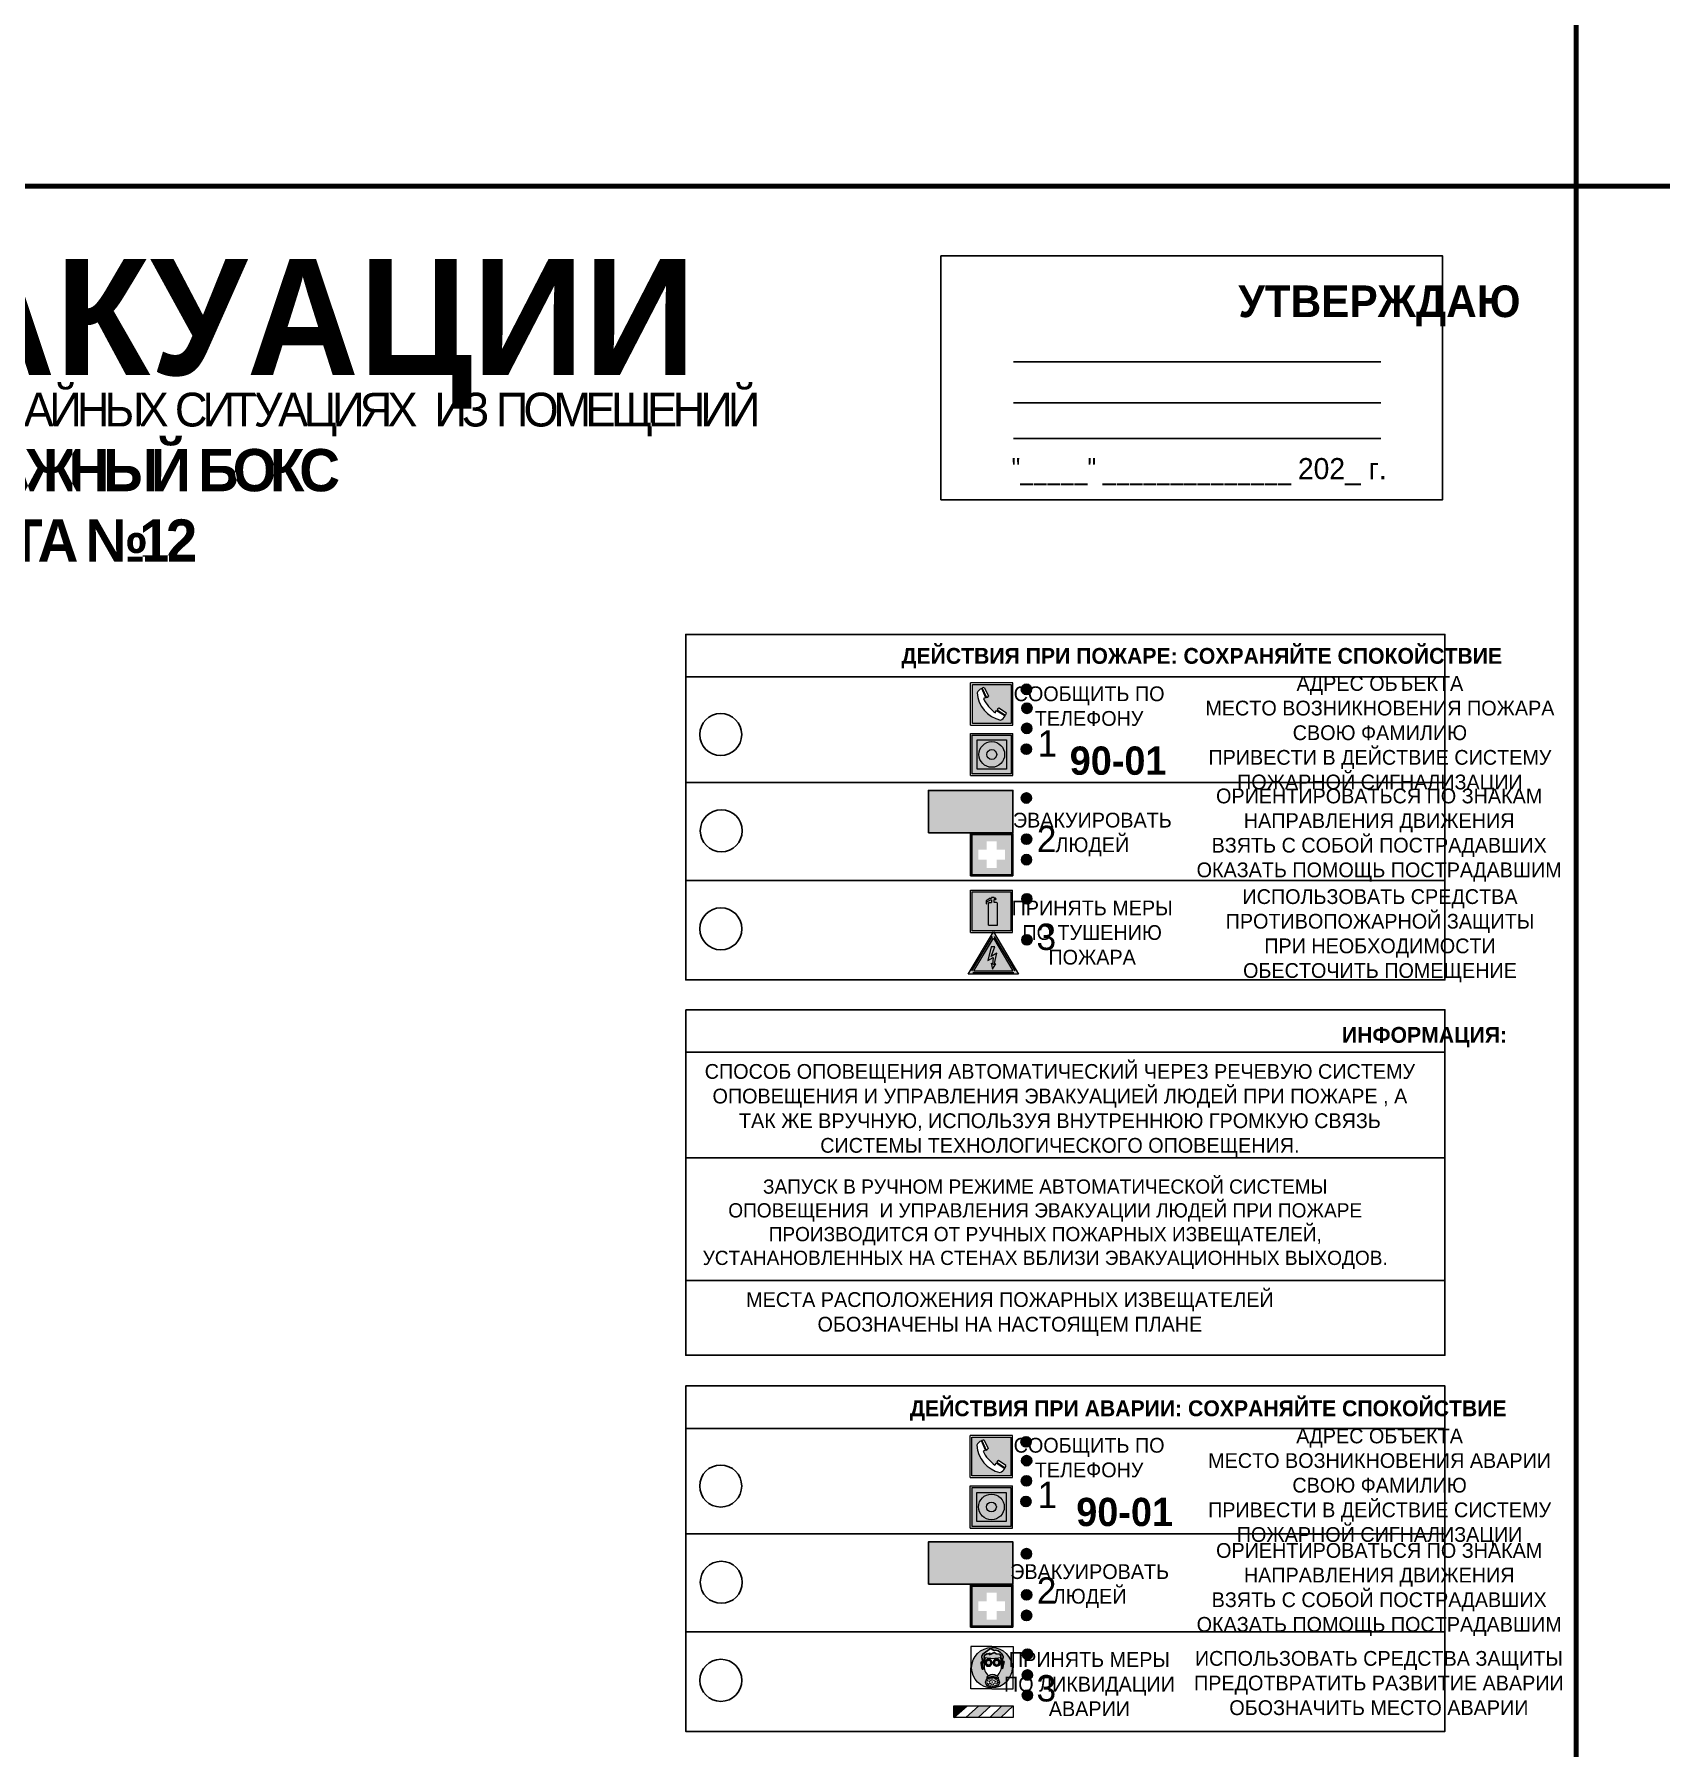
# Model space of a CAD drawing. Header units: millimetres. Extents: x 13810 to 67229, y 12374 to 21950.
# Drawn here: x 32705.3 to 33013.3, y 19188.2 to 19512.8 of the extents above; entities that cross this region are included whole.
import ezdxf

# ---------------------------------------------------------------- set-up
doc = ezdxf.new("R2010")
doc.units = ezdxf.units.MM
doc.styles.add('обычный', font='arial.ttf')

# ---------------------------------------------------------------- blocks, each defined once
blk = doc.blocks.new('A$C3E6D3DDE')
at = {"lineweight": 5}
h = blk.add_hatch(color=40, dxfattribs=at)
h.paths.add_polyline_path([(24.1, 1.45), (16.46, -11.35), (31.74, -11.35)])
h.paths.add_polyline_path([(24.09, -0.46), (30.03, -10.41), (18.14, -10.41)], flags=16)
h.paths.add_polyline_path([(24.54, -3.08), (23.41, -6.02), (25.13, -5.01), (24.33, -8.5), (24.82, -8.27), (23.79, -9.86), (23.4, -8.04), (23.8, -8.43), (24.04, -6.29), (22.39, -7.25), (23.44, -3.08)], flags=0)
h = blk.add_hatch(color=256, dxfattribs=at)
h.paths.add_polyline_path([(24.37, 0.03, 0.567511), (23.82, 0.03), (17.59, -10.4, 0.582454), (17.86, -10.88), (30.32, -10.88, 0.582149), (30.6, -10.4)])
h.paths.add_polyline_path([(24.09, -0.46), (18.14, -10.41), (30.03, -10.41)], flags=16)
h.paths.add_polyline_path([(24.54, -3.08), (23.41, -6.02), (25.13, -5.01), (24.33, -8.5), (24.82, -8.27), (23.79, -9.86), (23.4, -8.04), (23.8, -8.43), (24.04, -6.29), (22.39, -7.25), (23.44, -3.08)], flags=0)
h = blk.add_hatch(color=40, dxfattribs=at)
h.paths.add_polyline_path([(24.09, -0.46), (18.14, -10.41), (30.03, -10.41)])
h.paths.add_polyline_path([(24.82, -8.27), (23.79, -9.86), (23.4, -8.04), (23.8, -8.43), (24.04, -6.29), (22.39, -7.25), (23.44, -3.08), (24.54, -3.08), (23.41, -6.02), (25.13, -5.01), (24.33, -8.5)], flags=16)
at = {"color": 40, "lineweight": 5}
for p, q in [((16.46, -11.35), (24.1, 1.45)), ((24.1, 1.45), (31.74, -11.35))]:
    blk.add_line(p, q, dxfattribs=at)
at = {"lineweight": 5}
for p, q in [((17.59, -10.4), (23.82, 0.03)), ((24.37, 0.03), (30.6, -10.4)), ((18.14, -10.41), (24.09, -0.46)), ((23.44, -3.08), (22.39, -7.25)), ((23.41, -6.02), (24.54, -3.08)), ((25.13, -5.01), (23.41, -6.02)), ((24.54, -3.08), (23.44, -3.08)), ((24.09, -0.46), (30.03, -10.41)), ((24.33, -8.5), (25.13, -5.01)), ((22.39, -7.25), (24.04, -6.29)), ((23.8, -8.43), (23.4, -8.04)), ((23.4, -8.04), (23.79, -9.86)), ((23.79, -9.86), (24.82, -8.27)), ((24.04, -6.29), (23.8, -8.43)), ((24.82, -8.27), (24.33, -8.5)), ((17.86, -10.88), (30.32, -10.88)), ((18.14, -10.41), (30.03, -10.41))]:
    blk.add_line(p, q, dxfattribs=at)
at = {"color": 50, "lineweight": 5}
blk.add_line((31.74, -11.35), (16.46, -11.35), dxfattribs=at)
blk = doc.blocks.new('A$C38D26F80')
h = blk.add_hatch(color=5)
h.dxf.hatch_style = 1
h.paths.add_polyline_path([(-8.77, -4.48, 1), (-0.19, -4.48, 1)])
h.paths.add_polyline_path([(-6.75, -3.58), (-6.75, -3.31), (-6.62, -3.22), (-6.5, -3.22), (-6.42, -3.3), (-6.39, -3.28), (-6.59, -2.23), (-6.59, -2.01), (-6.38, -1.58), (-4.76, -0.4), (-4.13, -0.79, -0.362848), (-2.1, -2.1, -0.201049), (-2.17, -2.48, 0.085434), (-2.26, -3.13), (-1.9, -3.16), (-2.25, -4.7), (-2.4, -4.59), (-2.43, -4.34), (-2.36, -4.34), (-2.14, -3.34), (-2.47, -3.42), (-2.58, -1.95), (-2.77, -1.58), (-3.58, -1.52), (-3.92, -1.26), (-5.05, -1.73), (-4.87, -1.39), (-5.41, -1.6), (-5.41, -1.46), (-6.13, -1.87), (-6.18, -3.5), (-6.56, -3.47), (-6.37, -4.59), (-6.16, -4.43), (-6.16, -4.66), (-6.36, -4.79), (-6.37, -4.8), (-6.51, -4.76)], flags=16)
h.paths.add_polyline_path([(-6.51, -4.76), (-6.36, -4.79), (-6.37, -4.8)], flags=0)
h.paths.add_polyline_path([(-5.92, -2.34, 0.089508), (-2.67, -2.35), (-2.48, -3.88, -0.268602), (-3.4, -6.18, 0.262449), (-5.2, -6.18, -0.268602), (-6.11, -3.88)], flags=16)
edge = h.paths.add_edge_path(flags=16)
edge.add_ellipse((-5.19, -3.41), major_axis=(0, 0.842), ratio=0.848992, start_angle=0, end_angle=360)
edge = h.paths.add_edge_path(flags=0)
edge.add_ellipse((-5.19, -3.39), major_axis=(0, 0.665), ratio=0.853798, start_angle=0, end_angle=360)
edge = h.paths.add_edge_path(flags=0)
edge.add_ellipse((-5.19, -3.4), major_axis=(0, 0.528), ratio=0.864094, start_angle=0, end_angle=360)
edge = h.paths.add_edge_path(flags=16)
edge.add_ellipse((-3.47, -3.4), major_axis=(0, 0.842), ratio=0.848992, start_angle=0, end_angle=360)
h.paths.add_polyline_path([(-3.13, -6.45), (-3.13, -6.84, 0.383174), (-5.57, -6.85), (-5.57, -6.49, -0.369952)], flags=16)
edge = h.paths.add_edge_path(flags=0)
edge.add_ellipse((-3.47, -3.39), major_axis=(0, 0.665), ratio=0.853798, start_angle=0, end_angle=360)
edge = h.paths.add_edge_path(flags=0)
edge.add_ellipse((-3.47, -3.4), major_axis=(0, 0.528), ratio=0.864094, start_angle=0, end_angle=360)
edge = h.paths.add_edge_path(flags=16)
edge.add_ellipse((-4.34, -7.57), major_axis=(-1.48, 0), ratio=0.744955, start_angle=0, end_angle=360)
h.paths.add_polyline_path([(-5.01, -6.85, -1), (-5.15, -6.85, -1)], flags=0)
h.paths.add_polyline_path([(-5.33, -7.14, -1), (-5.47, -7.14, -1)], flags=0)
h.paths.add_polyline_path([(-4.61, -6.71, -1), (-4.74, -6.71, -1)], flags=16)
h.paths.add_polyline_path([(-5.43, -7.51, -1), (-5.57, -7.51, -1)], flags=0)
h.paths.add_polyline_path([(-4.26, -6.67, -1), (-4.4, -6.67, -1)], flags=16)
h.paths.add_polyline_path([(-4.74, -7.14, -1), (-4.88, -7.14, -1)], flags=0)
h.paths.add_polyline_path([(-4.93, -7.43, -1), (-5.07, -7.43, -1)], flags=0)
h.paths.add_polyline_path([(-4.41, -7.07, -1), (-4.54, -7.07, -1)], flags=0)
h.paths.add_polyline_path([(-5.33, -7.87, -1), (-5.46, -7.87, -1)], flags=0)
h.paths.add_polyline_path([(-3.8, -6.71, -1), (-3.94, -6.71, -1)], flags=16)
h.paths.add_polyline_path([(-4.85, -7.78, -1), (-4.98, -7.78, -1)], flags=0)
h.paths.add_polyline_path([(-3.96, -7.14, -1), (-4.1, -7.14, -1)], flags=0)
h.paths.add_polyline_path([(-4.33, -7.53, -1), (-4.47, -7.53, -1)], flags=0)
h.paths.add_polyline_path([(-5.09, -8.12, -1), (-5.23, -8.12, -1)], flags=0)
h.paths.add_polyline_path([(-3.5, -6.94, -1), (-3.64, -6.94, -1)], flags=0)
h.paths.add_polyline_path([(-4.54, -7.97, -1), (-4.68, -7.97, -1)], flags=0)
h.paths.add_polyline_path([(-3.66, -7.39, -1), (-3.8, -7.39, -1)], flags=0)
h.paths.add_polyline_path([(-4.73, -8.35, -1), (-4.86, -8.35, -1)], flags=0)
h.paths.add_polyline_path([(-4.09, -7.96, -1), (-4.23, -7.96, -1)], flags=0)
h.paths.add_polyline_path([(-3.77, -7.74, -1), (-3.91, -7.74, -1)], flags=0)
h.paths.add_polyline_path([(-3.22, -7.27, -1), (-3.35, -7.27, -1)], flags=0)
h.paths.add_polyline_path([(-4.34, -8.4, -1), (-4.47, -8.4, -1)], flags=0)
h.paths.add_polyline_path([(-3.16, -7.61, -1), (-3.3, -7.61, -1)], flags=0)
h.paths.add_polyline_path([(-3.9, -8.35, -1), (-4.04, -8.35, -1)], flags=0)
h.paths.add_polyline_path([(-3.32, -7.91, -1), (-3.46, -7.91, -1)], flags=0)
h.paths.add_polyline_path([(-3.55, -8.23, -1), (-3.69, -8.23, -1)], flags=0)
at = {"color": 5, "lineweight": 5}
for p, q in [((-4.48, 0), (-8.96, 0)), ((-8.96, 0), (-8.96, -4.48)), ((-4.48, 0), (0, 0)), ((0, 0), (0, -4.48)), ((-6.75, -3.31), (-6.62, -3.22)), ((-6.75, -3.58), (-6.75, -3.31)), ((-6.51, -4.76), (-6.75, -3.58)), ((-6.62, -3.22), (-6.5, -3.22)), ((-6.59, -2.01), (-6.38, -1.58)), ((-6.59, -2.23), (-6.59, -2.01)), ((-6.39, -3.28), (-6.59, -2.23)), ((-6.18, -3.5), (-6.56, -3.47)), ((-6.56, -3.47), (-6.37, -4.59)), ((-6.5, -3.22), (-6.42, -3.3)), ((-6.42, -3.3), (-6.39, -3.28)), ((-6.38, -1.58), (-4.76, -0.4)), ((-6.13, -1.87), (-6.18, -3.5)), ((-5.41, -1.46), (-6.13, -1.87)), ((-5.92, -2.34), (-6.11, -3.88)), ((-4.87, -1.39), (-5.41, -1.6)), ((-5.41, -1.6), (-5.41, -1.46)), ((-3.92, -1.26), (-5.05, -1.73)), ((-5.05, -1.73), (-4.87, -1.39)), ((-4.76, -0.4), (-4.13, -0.79)), ((-3.58, -1.52), (-3.92, -1.26)), ((-2.77, -1.58), (-3.58, -1.52)), ((-2.58, -1.95), (-2.77, -1.58)), ((-2.67, -2.34), (-2.48, -3.88)), ((-2.47, -3.42), (-2.58, -1.95)), ((-2.14, -3.34), (-2.47, -3.42)), ((-2.36, -4.34), (-2.14, -3.34)), ((-1.9, -3.16), (-2.26, -3.13)), ((-2.25, -4.7), (-1.9, -3.16)), ((-8.96, -8.96), (-8.96, -4.48)), ((-6.37, -4.8), (-6.51, -4.76)), ((-6.37, -4.59), (-6.16, -4.43)), ((-6.16, -4.66), (-6.37, -4.8)), ((-6.16, -4.43), (-6.16, -4.66)), ((-5.57, -6.49), (-5.57, -6.85)), ((-3.13, -6.45), (-3.13, -6.84)), ((-2.43, -4.34), (-2.4, -4.59)), ((-2.43, -4.34), (-2.36, -4.34)), ((-2.4, -4.59), (-2.25, -4.7)), ((0, -8.96), (0, -4.48)), ((-4.48, -8.96), (-8.96, -8.96)), ((-4.48, -8.96), (0, -8.96))]:
    blk.add_line(p, q, dxfattribs=at)
at = {"color": 5}
for p, q in [((-6.75, -3.31), (-6.62, -3.22)), ((-6.75, -3.58), (-6.75, -3.31)), ((-6.51, -4.76), (-6.75, -3.58)), ((-6.62, -3.22), (-6.5, -3.22)), ((-6.59, -2.01), (-6.38, -1.58)), ((-6.59, -2.23), (-6.59, -2.01)), ((-6.39, -3.28), (-6.59, -2.23)), ((-6.18, -3.5), (-6.56, -3.47)), ((-6.56, -3.47), (-6.37, -4.59)), ((-6.5, -3.22), (-6.42, -3.3)), ((-6.42, -3.3), (-6.39, -3.28)), ((-6.38, -1.58), (-4.76, -0.4)), ((-6.13, -1.87), (-6.18, -3.5)), ((-5.41, -1.46), (-6.13, -1.87)), ((-4.87, -1.39), (-5.41, -1.6)), ((-5.41, -1.6), (-5.41, -1.46)), ((-3.92, -1.26), (-5.05, -1.73)), ((-5.05, -1.73), (-4.87, -1.39)), ((-4.76, -0.4), (-4.13, -0.79)), ((-3.58, -1.52), (-3.92, -1.26)), ((-2.77, -1.58), (-3.58, -1.52)), ((-2.58, -1.95), (-2.77, -1.58)), ((-2.47, -3.42), (-2.58, -1.95)), ((-2.14, -3.34), (-2.47, -3.42)), ((-2.36, -4.34), (-2.14, -3.34)), ((-2.26, -3.13), (-1.9, -3.16)), ((-1.9, -3.16), (-2.25, -4.7)), ((-6.37, -4.8), (-6.51, -4.76)), ((-6.36, -4.79), (-6.51, -4.76)), ((-6.37, -4.59), (-6.16, -4.43)), ((-6.16, -4.66), (-6.37, -4.8)), ((-6.16, -4.66), (-6.36, -4.79)), ((-6.16, -4.43), (-6.16, -4.66)), ((-2.4, -4.59), (-2.43, -4.34)), ((-2.43, -4.34), (-2.36, -4.34)), ((-2.25, -4.7), (-2.4, -4.59))]:
    blk.add_line(p, q, dxfattribs=at)
at = {"color": 5, "lineweight": 5}
for centre, radius in [((-4.48, -4.48), 4.29), ((-5.4, -7.14), 0.0678), ((-5.08, -6.85), 0.0678), ((-4.81, -7.14), 0.0678), ((-4.67, -6.71), 0.0678), ((-4.47, -7.07), 0.0678), ((-4.33, -6.67), 0.0678), ((-4.03, -7.14), 0.0678), ((-3.87, -6.71), 0.0678), ((-3.57, -6.94), 0.0678), ((-3.28, -7.27), 0.0678), ((-5.5, -7.51), 0.0678), ((-5.4, -7.87), 0.0678), ((-5.16, -8.12), 0.0678), ((-5, -7.43), 0.0678), ((-4.91, -7.78), 0.0678), ((-4.79, -8.35), 0.0678), ((-4.61, -7.97), 0.0678), ((-4.4, -7.53), 0.0678), ((-4.4, -8.4), 0.0678), ((-4.16, -7.96), 0.0678), ((-3.97, -8.35), 0.0678), ((-3.84, -7.74), 0.0678), ((-3.73, -7.39), 0.0678), ((-3.62, -8.23), 0.0678), ((-3.39, -7.91), 0.0678), ((-3.23, -7.61), 0.0678)]:
    blk.add_circle(centre, radius, dxfattribs=at)
for centre, radius, start, end in [((-4.28, 6.66), 9.15, 259.6987, 280.1569), ((-0.47, -3.05), 1.79, 161.5846, 182.4584), ((-2.6, -2.2), 0.513, 326.4781, 11.7739), ((-3.66, -4.24), 2.47, 171.573, 231.7124), ((-4.33, -7.88), 1.87, 50.358, 131.5662), ((-4.34, -8.2), 1.82, 48.4943, 132.3565), ((-4.3, -7.78), 1.83, 60.5889, 119.4111), ((-4.93, -4.24), 2.47, 308.2876, 8.427)]:
    blk.add_arc(centre, radius, start, end, dxfattribs=at)
at = {"color": 5}
for centre, radius, start, end in [((-3.89, -2.66), 1.88, 17.387, 97.1599), ((-0.35, -3.07), 1.91, 162.2553, 181.7878), ((-2.6, -2.2), 0.511, 326.3906, 11.8614)]:
    blk.add_arc(centre, radius, start, end, dxfattribs=at)
at = {"color": 5, "lineweight": 5}
for centre, major_axis, ratio in [((-5.19, -3.41), (0, 0.842), 0.848992), ((-5.19, -3.39), (0, 0.665), 0.853798), ((-5.19, -3.4), (0, 0.528), 0.864094), ((-3.47, -3.4), (0, 0.842), 0.848992), ((-3.47, -3.39), (0, 0.665), 0.853798), ((-3.47, -3.4), (0, 0.528), 0.864094), ((-4.34, -7.57), (-1.48, 0), 0.744955)]:
    blk.add_ellipse(centre, major_axis=major_axis, ratio=ratio, dxfattribs=at)
blk = doc.blocks.new('A$C47DD6509')
at = {"lineweight": 5}
for points in [[(-8.69, 0), (-11.19, 0), (-11.19, -2.22)], [(-4.22, 0), (-6.45, 0), (-8.91, -2.22), (-6.61, -2.22)], [(0, 0), (-2.09, 0), (-4.36, -2.22), (-2.29, -2.22)]]:
    blk.add_hatch(color=242, dxfattribs=at).paths.add_polyline_path(points)
at = {"color": 242, "lineweight": 5}
for p, q in [((-11.19, -2.22), (-8.69, 0)), ((-11.19, -2.22), (-11.19, 0)), ((-11.19, 0), (-8.69, 0)), ((-11.19, 0), (0, 0)), ((-8.91, -2.22), (-6.45, 0)), ((-6.61, -2.22), (-4.22, 0)), ((-4.36, -2.22), (-2.09, 0)), ((-2.29, -2.22), (0, 0)), ((0, 0), (0, -2.22)), ((0, -2.22), (-11.19, -2.22))]:
    blk.add_line(p, q, dxfattribs=at)
blk = doc.blocks.new('A$C456E1F9C')
at = {"lineweight": 5}
h = blk.add_hatch(color=242, dxfattribs=at)
h.paths.add_polyline_path([(0.51, -1.47), (0.51, -13.26), (12.29, -13.26), (12.29, -1.47)])
h.paths.add_polyline_path([(5.42, -4.95, -0.254479), (4.78, -5.4), (3.52, -2.53, -0.209735), (4.23, -2.4)], flags=16)
h.paths.add_polyline_path([(8.53, -8.6), (10.87, -10.17), (10.54, -10.76), (8.03, -9.13, -0.192251)], flags=16)
h.paths.add_polyline_path([(4.61, -5.49, 0.005518), (3.87, -5.72, 0.128647), (7.49, -10.01, 0.00809), (7.83, -9.33), (10.47, -10.97, -0.16736), (8.99, -12.25, -0.327862), (1.95, -3.95, -0.166952), (3.36, -2.62)], flags=16)
at = {"color": 242, "lineweight": 5}
for p, q in [((0, -13.77), (0, -0.97)), ((12.8, -0.97), (0, -0.97)), ((4.61, -5.49), (3.36, -2.62)), ((3.52, -2.53), (4.78, -5.4)), ((4.23, -2.4), (5.42, -4.95)), ((12.8, -13.77), (12.8, -0.97)), ((7.83, -9.33), (10.47, -10.97)), ((8.03, -9.13), (10.54, -10.76)), ((10.81, -10.12), (8.53, -8.6)), ((10.54, -10.76), (10.8, -10.3)), ((10.8, -10.3), (10.81, -10.12)), ((0, -13.77), (12.8, -13.77))]:
    blk.add_line(p, q, dxfattribs=at)
blk.add_lwpolyline([(0.51, -1.47), (12.29, -1.47), (12.29, -13.26), (0.51, -13.26)], close=True, dxfattribs=at)
for centre, radius, start, end in [((4.59, -5.34), 2.99, 114.2845, 152.1974), ((11.12, -3.31), 9.19, 183.9915, 256.6009), ((4.02, -3.27), 0.891, 76.3284, 123.7092), ((4.68, -4.59), 0.824, 276.9621, 334.0723), ((14.98, -39.1), 35.17, 107.1487, 108.4135), ((13.86, -0.94), 11.08, 205.5536, 234.8762), ((-13.31, 0.8), 23.44, 332.5487, 334.4027), ((8.94, -9.5), 0.989, 114.4092, 157.9388), ((7.87, -9.46), 3, 291.9291, 329.9329)]:
    blk.add_arc(centre, radius, start, end, dxfattribs=at)
blk = doc.blocks.new('A$C54414219')
at = {"true_color": 0xffffff}
h = blk.add_hatch(color=7, dxfattribs=at)
h.paths.add_polyline_path([(2.39, -9.45), (2.39, -18.3), (11.23, -18.3), (11.23, -9.45)], flags=0)
h.paths.add_polyline_path([(10.71, -13.87, -1), (2.92, -13.87, -1)], flags=0)
h.paths.add_polyline_path([(8.3, -13.87, -1), (5.33, -13.87, -1)], flags=0)
h.paths.add_polyline_path([(0.41, -7.47), (0.41, -20.27), (13.21, -20.27), (13.21, -7.47)])
h.paths.add_polyline_path([(0.92, -19.77), (12.71, -19.77), (12.71, -7.98), (0.92, -7.98)], flags=16)
h.paths.add_polyline_path([(11.23, -9.45), (11.23, -18.3), (2.39, -18.3), (2.39, -9.45)], flags=0)
at = {"lineweight": 5}
h = blk.add_hatch(color=242, dxfattribs=at)
h.paths.add_polyline_path([(12.71, -7.98), (0.92, -7.98), (0.92, -19.77), (12.71, -19.77)])
h.paths.add_polyline_path([(11.23, -18.3), (2.39, -18.3), (2.39, -9.45), (11.23, -9.45)], flags=16)
h.paths.add_polyline_path([(10.71, -13.87, -1), (2.92, -13.87, -1)], flags=0)
h.paths.add_polyline_path([(8.3, -13.87, -1), (5.33, -13.87, -1)], flags=0)
at = {"true_color": 0xffffff}
h = blk.add_hatch(color=7, dxfattribs=at)
h.paths.add_polyline_path([(2.39, -9.45), (2.39, -18.3), (11.23, -18.3), (11.23, -9.45)])
h.paths.add_polyline_path([(10.71, -13.87, -1), (2.92, -13.87, -1)], flags=16)
h.paths.add_polyline_path([(8.3, -13.87, -1), (5.33, -13.87, -1)], flags=0)
at = {"lineweight": 5}
h = blk.add_hatch(color=242, dxfattribs=at)
h.paths.add_polyline_path([(2.92, -13.87, 1), (10.71, -13.87, 1)])
h.paths.add_polyline_path([(8.3, -13.87, -1), (5.33, -13.87, -1)], flags=16)
at = {"color": 242, "lineweight": 5}
for p, q in [((0.41, -20.27), (0.41, -7.47)), ((0.41, -7.47), (13.21, -7.47)), ((0.41, -7.47), (13.21, -7.47)), ((13.21, -20.27), (13.21, -7.47)), ((0.41, -20.27), (13.21, -20.27))]:
    blk.add_line(p, q, dxfattribs=at)
for points in [[(0.92, -7.98), (12.71, -7.98), (12.71, -19.77), (0.92, -19.77)], [(2.39, -9.45), (11.23, -9.45), (11.23, -18.3), (2.39, -18.3)]]:
    blk.add_lwpolyline(points, close=True, dxfattribs=at)
for radius in [3.89, 1.49]:
    blk.add_circle((6.81, -13.87), radius, dxfattribs=at)
blk = doc.blocks.new('A$C32E8229D')
at = {"true_color": 0xffffff}
blk.add_hatch(color=7, dxfattribs=at).paths.add_polyline_path([(0, 0), (0, -8), (16, -8), (16, 0)])
h = blk.add_hatch(color=126)
h.paths.add_polyline_path([(0.2, -0.2), (15.8, -0.2), (15.8, -7.8), (0.2, -7.8)])
h.paths.add_polyline_path([(13.49, -2.05), (12.08, -2.05), (11.37, -2.63, 0.162397), (11.29, -2.84), (11.29, -3.63), (10.35, -3.63), (10.35, -4.05), (11.68, -4.05), (11.68, -3.48), (12.26, -4.28), (11.29, -5.1), (11.29, -6.78), (11.85, -6.78), (11.85, -5.44), (12.8, -4.64), (12.8, -5.94), (14.46, -5.94), (14.46, -5.39), (13.45, -5.39), (13.45, -3.97), (12.46, -2.59), (13.15, -2.59), (13.69, -3.34), (14.18, -3)], flags=16)
h.paths.add_polyline_path([(10.74, -1.82, 1), (11.8, -1.82, 1)], flags=16)
h.paths.add_polyline_path([(9.39, -3.59), (5.99, -3.59), (6.56, -3.03), (5.91, -3.03), (5.1, -3.83), (5.91, -4.64), (6.56, -4.64), (5.99, -4.09), (9.39, -4.09)], flags=16)
h.paths.add_polyline_path([(4.29, -1.08), (1.72, -1.08), (1.72, -6.6), (4.29, -6.6)], flags=16)
at = {"color": 126}
blk.add_lwpolyline([(16, -8), (0, -8), (0, 0), (16, 0)], close=True, dxfattribs=at)
blk = doc.blocks.new('A$C18900ED3')
h = blk.add_hatch(color=126)
h.paths.add_polyline_path([(-0.18, -0.18), (-7.02, -0.18), (-7.02, -7.02), (-0.18, -7.02)])
h.paths.add_polyline_path([(-5.89, -4.46), (-5.89, -2.77), (-4.46, -2.77), (-4.46, -1.31), (-2.77, -1.31), (-2.77, -2.77), (-1.33, -2.77), (-1.33, -4.46), (-2.77, -4.46), (-2.77, -5.89), (-4.46, -5.89), (-4.46, -4.46)], flags=16)
at = {"color": 126}
for p, q in [((-7.2, 0), (-7.2, -7.2)), ((0, 0), (-7.2, 0)), ((0, -7.2), (0, 0)), ((-7.02, -7.02), (-7.02, -0.18)), ((-7.02, -0.18), (-0.18, -0.18)), ((-0.18, -0.18), (-0.18, -7.02)), ((-7.2, -7.2), (0, -7.2)), ((-0.18, -7.02), (-7.02, -7.02))]:
    blk.add_line(p, q, dxfattribs=at)
blk = doc.blocks.new('A$C3AD82952')
at = {"true_color": 0xf5f5ff}
h = blk.add_hatch(color=7, dxfattribs=at)
h.dxf.hatch_style = 1
h.paths.add_polyline_path([(8.21, 8.73, 0.414214), (7.89, 9.05), (7.22, 9.05), (7.22, 9.92), (7.59, 9.92, 1), (7.57, 10.36), (7.22, 10.36), (7.22, 10.6), (6.43, 10.6), (6.43, 10.36), (6.01, 10.36), (4.74, 9.59), (4.74, 8.69), (4.98, 8.73), (4.98, 9.26), (6.12, 9.91), (6.43, 9.91), (6.43, 9.05), (5.76, 9.05, 0.414214), (5.44, 8.73), (5.44, 2.2), (8.21, 2.2)], flags=0)
h.paths.add_polyline_path([(12.8, 12.8), (0, 12.8), (0, 0), (12.8, 0)])
h.paths.add_polyline_path([(0.51, 12.29), (12.29, 12.29), (12.29, 0.51), (0.51, 0.51)], flags=16)
h.paths.add_polyline_path([(4.74, 9.59), (6.01, 10.36), (6.43, 10.36), (6.43, 10.6), (7.22, 10.6), (7.22, 10.36), (7.59, 10.36, -0.94586), (7.59, 9.92), (7.22, 9.92), (7.22, 9.05), (7.89, 9.05, -0.414214), (8.21, 8.73), (8.21, 2.2), (5.44, 2.2), (5.44, 8.73, -0.414214), (5.76, 9.05), (6.43, 9.05), (6.43, 9.91), (6.12, 9.91), (4.98, 9.26), (4.98, 8.73), (4.74, 8.69)], flags=0)
h = blk.add_hatch(color=242)
h.dxf.hatch_style = 1
h.paths.add_polyline_path([(12.29, 12.29), (0.51, 12.29), (0.51, 0.51), (12.29, 0.51)])
h.paths.add_polyline_path([(4.74, 8.69), (4.74, 9.59), (6.01, 10.36), (6.43, 10.36), (6.43, 10.6), (7.22, 10.6), (7.22, 10.36), (7.59, 10.36, -0.94586), (7.59, 9.92), (7.22, 9.92), (7.22, 9.05), (7.89, 9.05, -0.414214), (8.21, 8.73), (8.21, 2.2), (5.44, 2.2), (5.44, 8.73, -0.414214), (5.76, 9.05), (6.43, 9.05), (6.43, 9.91), (6.12, 9.91), (4.98, 9.26), (4.98, 8.73)], flags=16)
h = blk.add_hatch(color=7, dxfattribs=at)
h.dxf.hatch_style = 1
h.paths.add_polyline_path([(8.21, 8.73, 0.414214), (7.89, 9.05), (7.22, 9.05), (7.22, 9.92), (7.59, 9.92, 1), (7.57, 10.36), (7.22, 10.36), (7.22, 10.6), (6.43, 10.6), (6.43, 10.36), (6.01, 10.36), (4.74, 9.59), (4.74, 8.69), (4.98, 8.73), (4.98, 9.26), (6.12, 9.91), (6.43, 9.91), (6.43, 9.05), (5.76, 9.05, 0.414214), (5.44, 8.73), (5.44, 2.2), (8.21, 2.2)])
at = {"color": 242, "lineweight": 5}
for p, q in [((0, 0), (0, 12.8)), ((0, 12.8), (12.8, 12.8)), ((7.22, 10.6), (6.43, 10.6)), ((6.43, 10.6), (6.43, 10.36)), ((7.22, 10.36), (7.22, 10.6)), ((12.8, 0), (12.8, 12.8)), ((6.01, 10.36), (4.74, 9.59)), ((4.74, 9.59), (4.74, 8.69)), ((4.74, 8.69), (4.98, 8.73)), ((4.98, 9.26), (6.12, 9.91)), ((4.98, 8.73), (4.98, 9.26)), ((5.44, 2.2), (5.44, 8.73)), ((5.76, 9.05), (6.43, 9.05)), ((6.01, 10.36), (6.43, 10.36)), ((6.12, 9.91), (6.43, 9.91)), ((6.43, 9.91), (6.43, 9.05)), ((7.59, 10.36), (7.22, 10.36)), ((7.22, 9.05), (7.22, 9.92)), ((7.59, 9.92), (7.22, 9.92)), ((7.89, 9.05), (7.22, 9.05)), ((8.21, 2.2), (8.21, 8.73)), ((0, 0), (12.8, 0)), ((5.44, 2.2), (8.21, 2.2))]:
    blk.add_line(p, q, dxfattribs=at)
blk.add_lwpolyline([(0.51, 12.29), (12.29, 12.29), (12.29, 0.51), (0.51, 0.51)], close=True, dxfattribs=at)
for centre, radius, start, end in [((5.76, 8.73), 0.32, 90, 180), ((7.58, 10.14), 0.223, 273.1875, 86.8125), ((7.89, 8.73), 0.32, 0, 90)]:
    blk.add_arc(centre, radius, start, end, dxfattribs=at)

msp = doc.modelspace()

# ---------------------------------------------------------------- hatches: boundary and pattern name
at = {"lineweight": 0}
h = msp.add_hatch(color=256, dxfattribs=at)
h.dxf.hatch_style = 1
h.paths.add_polyline_path([(32892.24, 19388.69, 1), (32894.17, 19388.69, 1)])
h = msp.add_hatch(color=256, dxfattribs=at)
h.dxf.hatch_style = 1
h.paths.add_polyline_path([(32892.34, 19385.11, 1), (32894.28, 19385.11, 1)])
h = msp.add_hatch(color=256, dxfattribs=at)
h.dxf.hatch_style = 1
h.paths.add_polyline_path([(32892.31, 19381.3, 1), (32894.24, 19381.3, 1)])
h = msp.add_hatch(color=256, dxfattribs=at)
h.dxf.hatch_style = 1
h.paths.add_polyline_path([(32892.22, 19377.37, 1), (32894.15, 19377.37, 1)])
h = msp.add_hatch(color=256, dxfattribs=at)
h.dxf.hatch_style = 1
h.paths.add_polyline_path([(32892.23, 19368.1, 1), (32894.17, 19368.1, 1)])
h = msp.add_hatch(color=256, dxfattribs=at)
h.dxf.hatch_style = 1
h.paths.add_polyline_path([(32892.28, 19360.32, 1), (32894.21, 19360.32, 1)])
h = msp.add_hatch(color=256, dxfattribs=at)
h.dxf.hatch_style = 1
h.paths.add_polyline_path([(32892.27, 19356.42, 1), (32894.2, 19356.42, 1)])
h = msp.add_hatch(color=256, dxfattribs=at)
h.dxf.hatch_style = 1
h.paths.add_polyline_path([(32892.33, 19349, 1), (32894.26, 19349, 1)])
h = msp.add_hatch(color=256, dxfattribs=at)
h.dxf.hatch_style = 1
h.paths.add_polyline_path([(32892.33, 19341.23, 1), (32894.26, 19341.23, 1)])
h = msp.add_hatch(color=256, dxfattribs=at)
h.dxf.hatch_style = 1
h.paths.add_polyline_path([(32892.18, 19246.14, 1), (32894.11, 19246.14, 1)])
h = msp.add_hatch(color=256, dxfattribs=at)
h.dxf.hatch_style = 1
h.paths.add_polyline_path([(32892.28, 19242.56, 1), (32894.21, 19242.56, 1)])
h = msp.add_hatch(color=256, dxfattribs=at)
h.dxf.hatch_style = 1
h.paths.add_polyline_path([(32892.24, 19238.75, 1), (32894.17, 19238.75, 1)])
h = msp.add_hatch(color=256, dxfattribs=at)
h.dxf.hatch_style = 1
h.paths.add_polyline_path([(32892.16, 19234.82, 1), (32894.09, 19234.82, 1)])
h = msp.add_hatch(color=256, dxfattribs=at)
h.dxf.hatch_style = 1
h.paths.add_polyline_path([(32892.24, 19224.93, 1), (32894.18, 19224.93, 1)])
h = msp.add_hatch(color=256, dxfattribs=at)
h.dxf.hatch_style = 1
h.paths.add_polyline_path([(32892.28, 19217.15, 1), (32894.22, 19217.15, 1)])
h = msp.add_hatch(color=256, dxfattribs=at)
h.dxf.hatch_style = 1
h.paths.add_polyline_path([(32892.28, 19213.25, 1), (32894.21, 19213.25, 1)])
h = msp.add_hatch(color=256, dxfattribs=at)
h.dxf.hatch_style = 1
h.paths.add_polyline_path([(32892.43, 19205.9, 1), (32894.37, 19205.9, 1)])
h = msp.add_hatch(color=256, dxfattribs=at)
h.dxf.hatch_style = 1
h.paths.add_polyline_path([(32892.43, 19201.95, 1), (32894.36, 19201.95, 1)])
h = msp.add_hatch(color=256, dxfattribs=at)
h.dxf.hatch_style = 1
h.paths.add_polyline_path([(32892.43, 19198.12, 1), (32894.36, 19198.12, 1)])

# ---------------------------------------------------------------- linework, layer by layer
at = {"color": 2, "lineweight": 100}
for points in [[(32397.3, 19879.03), (32997.3, 19879.03), (32997.3, 19484.03), (32397.3, 19484.03)], [(32997.3, 19879.03), (33597.3, 19879.03), (33597.3, 19484.03), (32997.3, 19484.03)], [(32397.3, 19484.03), (32997.3, 19484.03), (32997.3, 19089.03), (32397.3, 19089.03)], [(32997.3, 19484.03), (33597.3, 19484.03), (33597.3, 19089.03), (32997.3, 19089.03)]]:
    msp.add_lwpolyline(points, close=True, dxfattribs=at)
for points in [[(32877.02, 19470.81), (32972.02, 19470.81), (32972.02, 19424.6), (32877.02, 19424.6)], [(32828.7, 19391.05), (32972.46, 19391.05), (32972.46, 19399.1), (32828.7, 19399.1)], [(32828.7, 19391.05), (32972.46, 19391.05), (32972.46, 19333.65), (32828.7, 19333.65)], [(32828.7, 19248.68), (32972.46, 19248.68), (32972.46, 19256.73), (32828.7, 19256.73)], [(32828.7, 19248.68), (32972.46, 19248.68), (32972.46, 19191.28), (32828.7, 19191.28)]]:
    msp.add_lwpolyline(points, close=True)
for points in [[(32890.77, 19450.76), (32960.3, 19450.76)], [(32890.77, 19443), (32960.3, 19443)], [(32890.77, 19436.21), (32960.3, 19436.21)], [(32887.11, 19371.05), (32828.7, 19371.05), (32972.46, 19371.05)], [(32887.11, 19352.48), (32828.7, 19352.48), (32972.46, 19352.48)], [(32887.11, 19228.68), (32828.7, 19228.68), (32972.46, 19228.68)], [(32887.11, 19210.11), (32828.7, 19210.11), (32972.46, 19210.11)]]:
    msp.add_lwpolyline(points)
at = {"color": 0}
msp.add_lwpolyline([(32828.7, 19327.99), (32972.46, 19327.99), (32972.46, 19262.54), (32828.7, 19262.54)], close=True, dxfattribs=at)
for points in [[(32828.7, 19319.94), (32972.46, 19319.94)], [(32828.7, 19299.94), (32972.46, 19299.94)], [(32828.7, 19276.69), (32972.46, 19276.69)]]:
    msp.add_lwpolyline(points, dxfattribs=at)
for centre, radius in [((32893.21, 19388.69), 0.966), ((32893.31, 19385.11), 0.966), ((32835.32, 19380.13), 3.98), ((32893.27, 19381.3), 0.966), ((32893.19, 19377.37), 0.966), ((32893.2, 19368.1), 0.966), ((32835.42, 19361.9), 3.98), ((32893.24, 19360.32), 0.966), ((32893.23, 19356.42), 0.966), ((32835.35, 19343.32), 3.98), ((32893.29, 19349), 0.966), ((32893.3, 19341.23), 0.966), ((32893.14, 19246.14), 0.966), ((32893.25, 19242.56), 0.966), ((32835.32, 19237.76), 3.98), ((32893.21, 19238.75), 0.966), ((32893.12, 19234.82), 0.966), ((32893.21, 19224.93), 0.966), ((32835.42, 19219.53), 3.98), ((32893.25, 19217.15), 0.966), ((32893.24, 19213.25), 0.966), ((32835.35, 19200.95), 3.98), ((32893.4, 19205.9), 0.966), ((32893.39, 19201.95), 0.966), ((32893.4, 19198.12), 0.966)]:
    msp.add_circle(centre, radius)

# ---------------------------------------------------------------- block references
for name, p, xscale, yscale, zscale in [('A$C456E1F9C', (32882.65, 19390.51), 0.625, 0.625, 0.625), ('A$C54414219', (32882.39, 19385.02), 0.625, 0.625, 0.625), ('A$C18900ED3', (32890.65, 19361.38), 1.111111111007631, 1.111111111007631, 1.111111111007631), ('A$C3AD82952', (32882.6, 19342.65), 0.625, 0.625, 0.625), ('A$C3E6D3DDE', (32871.89, 19341.84), 0.625, 0.625, 0.625), ('A$C456E1F9C', (32882.58, 19247.96), 0.625, 0.625, 0.625), ('A$C54414219', (32882.33, 19242.47), 0.625, 0.625, 0.625), ('A$C18900ED3', (32890.65, 19219.01), 1.111111111007631, 1.111111111007631, 1.111111111007631), ('A$C38D26F80', (32890.67, 19207.34), 0.8928571427240968, 0.8928571427240968, 0.8928571427240968)]:
    msp.add_blockref(name, p, dxfattribs=dict(xscale=xscale, yscale=yscale, zscale=zscale))
at = {"xscale": -1}
for p in [(32890.65, 19369.53), (32890.65, 19227.16)]:
    msp.add_blockref('A$C32E8229D', p, dxfattribs=at)
at = {"color": 242, "true_color": 0xc1121c}
msp.add_blockref('A$C47DD6509', (32890.67, 19196.12), dxfattribs=at)

# ---------------------------------------------------------------- texts
at = {"lineweight": 0, "style": 'обычный'}
for s, insert, char_height, width, attachment_point in [('{\\fProxima Nova Rg|b1|i0|c204|p2;ПЛАН ЭВАКУАЦИИ}', (32553.43, 19470.24), 22, 493.8901, 1), ('\\pi-18,l18,t18;{\\fProxima Nova Rg|b1|i0|c204|p2;УТВЕРЖДАЮ\\H1.1997x; }', (32960.06, 19461.34), 6, 126.6484, 5), ('{\\fArial Narrow|b0|i0|c204|p34;"_____" ______________ \\fProxima Nova Rg|b0|i0|c204|p2;202_ г. }', (32925.93, 19429.93), 4, 78.6503, 5), ('{\\fProxima Nova Rg|b1|i0|c204|p2;ДЕЙСТВИЯ ПРИ ПОЖАРЕ: СОХРАНЯЙТЕ СПОКОЙСТВИЕ\\H1.6644x; }', (32926.41, 19394.6), 3, 175.1736, 5), ('{\\fProxima Nova Rg|b0|i0|c204|p2;СООБЩИТЬ ПО \\PТЕЛЕФОНУ}', (32905.08, 19385.5), 2.8, 126.6484, 5), ('\\pi-8.4,l8.4,t8.4;{\\fProxima Nova Rg|b0|i0|c204|p2;АДРЕС ОБЪЕКТА\\PМЕСТО ВОЗНИКНОВЕНИЯ ПОЖАРА \\PСВОЮ ФАМИЛИЮ\\PПРИВЕСТИ В ДЕЙСТВИЕ СИСТЕМУ \\PПОЖАРНОЙ СИГНАЛИЗАЦИИ}', (32960.15, 19380.07), 2.8, 126.6484, 5), ('{\\fProxima Nova Rg|b0|i0|c204|p2;1\\H1.1667x; }', (32897.18, 19378.44), 5, 126.6484, 5), ('{\\fProxima Nova Rg|b1|i0|c204|p2;\\H1.0714x;90-01\\fProxima Nova Rg|b0|i0|c204|p2;\\H0.93331x; \\H1.3449x; }', (32910.57, 19375.15), 5, 126.6484, 5), ('\\pi-8.4,l8.4,t8.4;{\\fProxima Nova Rg|b0|i0|c204|p2;ОРИЕНТИРОВАТЬСЯ ПО ЗНАКАМ \\PНАПРАВЛЕНИЯ ДВИЖЕНИЯ\\PВЗЯТЬ С СОБОЙ ПОСТРАДАВШИХ\\PОКАЗАТЬ ПОМОЩЬ ПОСТРАДАВШИМ}', (32960.01, 19361.09), 2.8, 126.6484, 5), ('{\\fProxima Nova Rg|b0|i0|c204|p2;ЭВАКУИРОВАТЬ \\PЛЮДЕЙ}', (32905.69, 19361.18), 2.8, 126.6484, 5), ('{\\fProxima Nova Rg|b0|i0|c204|p2;2\\H1.1967x; }', (32897.03, 19360.35), 5, 126.6484, 5), ('\\pi-8.4,l8.4,t8.4;{\\fProxima Nova Rg|b0|i0|c204|p2;ИСПОЛЬЗОВАТЬ СРЕДСТВА \\PПРОТИВОПОЖАРНОЙ ЗАЩИТЫ \\PПРИ НЕОБХОДИМОСТИ \\PОБЕСТОЧИТЬ ПОМЕЩЕНИЕ}', (32960.17, 19342.02), 2.8, 126.6484, 5), ('{\\fProxima Nova Rg|b0|i0|c204|p2;ПРИНЯТЬ МЕРЫ \\PПО ТУШЕНИЮ \\PПОЖАРА}', (32905.65, 19342.6), 2.8, 126.6484, 5), ('{\\fProxima Nova Rg|b0|i0|c204|p2;3\\H1.1967x; }', (32896.97, 19341.78), 5, 126.6484, 5), ('{\\fProxima Nova Rg|b1|i0|c204|p2;ИНФОРМАЦИЯ:\\H1.1997x; }', (32968.6, 19322.8), 3, 175.1736, 5), ('{\\fProxima Nova Rg|b0|i0|c204|p2;СПОСОБ ОПОВЕЩЕНИЯ АВТОМАТИЧЕСКИЙ ЧЕРЕЗ РЕЧЕВУЮ СИСТЕМУ ОПОВЕЩЕНИЯ И УПРАВЛЕНИЯ ЭВАКУАЦИЕЙ ЛЮДЕЙ ПРИ ПОЖАРЕ , А ТАК ЖЕ ВРУЧНУЮ, ИСПОЛЬЗУЯ ВНУТРЕННЮЮ ГРОМКУЮ СВЯЗЬ СИСТЕМЫ ТЕХНОЛОГИЧЕСКОГО ОПОВЕЩЕНИЯ.}', (32899.55, 19308.9), 2.8, 137.0334, 5), ('{\\fProxima Nova Rg|b0|i0|c204|p2;\\P\\pt8.1;ЗАПУСК В РУЧНОМ РЕЖИМЕ АВТОМАТИЧЕСКОЙ СИСТЕМЫ ОПОВЕЩЕНИЯ  И УПРАВЛЕНИЯ ЭВАКУАЦИИ ЛЮДЕЙ ПРИ ПОЖАРЕ ПРОИЗВОДИТСЯ ОТ РУЧНЫХ ПОЖАРНЫХ ИЗВЕЩАТЕЛЕЙ, УСТАНАНОВЛЕННЫХ НА СТЕНАХ ВБЛИЗИ ЭВАКУАЦИОННЫХ ВЫХОДОВ. }', (32896.77, 19289.6), 2.7, 131.4512, 5), ('\\pt8.4;{\\fProxima Nova Rg|b0|i0|c204|p2;\\PМЕСТА РАСПОЛОЖЕНИЯ ПОЖАРНЫХ ИЗВЕЩАТЕЛЕЙ ОБОЗНАЧЕНЫ НА НАСТОЯЩЕМ ПЛАНЕ}', (32890.08, 19272.68), 2.8, 118.5618, 5), ('{\\fProxima Nova Rg|b1|i0|c204|p2;ДЕЙСТВИЯ ПРИ АВАРИИ: СОХРАНЯЙТЕ СПОКОЙСТВИЕ\\H1.6644x; }', (32927.64, 19252.05), 3, 175.1736, 5), ('{\\fProxima Nova Rg|b0|i0|c204|p2;СООБЩИТЬ ПО \\PТЕЛЕФОНУ}', (32905.08, 19243.13), 2.8, 126.6484, 5), ('\\pi-8.4,l8.4,t8.4;{\\fProxima Nova Rg|b0|i0|c204|p2;АДРЕС ОБЪЕКТА\\PМЕСТО ВОЗНИКНОВЕНИЯ АВАРИИ\\PСВОЮ ФАМИЛИЮ\\PПРИВЕСТИ В ДЕЙСТВИЕ СИСТЕМУ \\PПОЖАРНОЙ СИГНАЛИЗАЦИИ}', (32960.09, 19237.51), 2.8, 126.6484, 5), ('{\\fProxima Nova Rg|b0|i0|c204|p2;1\\H1.1667x; }', (32897.18, 19236.07), 5, 126.6484, 5), ('{\\fProxima Nova Rg|b1|i0|c204|p2;\\H1.0714x;90-01\\fProxima Nova Rg|b0|i0|c204|p2;\\H0.93331x; \\H1.3449x; }', (32911.81, 19232.81), 5, 126.6484, 5), ('\\pi-8.4,l8.4,t8.4;{\\fProxima Nova Rg|b0|i0|c204|p2;ОРИЕНТИРОВАТЬСЯ ПО ЗНАКАМ \\PНАПРАВЛЕНИЯ ДВИЖЕНИЯ\\PВЗЯТЬ С СОБОЙ ПОСТРАДАВШИХ\\PОКАЗАТЬ ПОМОЩЬ ПОСТРАДАВШИМ}', (32960.02, 19218.15), 2.8, 126.6484, 5), ('{\\fProxima Nova Rg|b0|i0|c204|p2;ЭВАКУИРОВАТЬ \\PЛЮДЕЙ}', (32905.18, 19218.81), 2.8, 126.6484, 5), ('{\\fProxima Nova Rg|b0|i0|c204|p2;2\\H1.1967x; }', (32897.03, 19217.98), 5, 126.6484, 5), ('{\\fProxima Nova Rg|b0|i0|c204|p2;ПРИНЯТЬ МЕРЫ \\PПО ЛИКВИДАЦИИ \\PАВАРИИ}', (32905.14, 19200.23), 2.8, 126.6484, 5), ('\\pi-8.4,l8.4,t8.4;{\\fProxima Nova Rg|b0|i0|c204|p2;ИСПОЛЬЗОВАТЬ СРЕДСТВА ЗАЩИТЫ \\PПРЕДОТВРАТИТЬ РАЗВИТИЕ АВАРИИ\\PОБОЗНАЧИТЬ МЕСТО АВАРИИ}', (32959.96, 19200.42), 2.8, 126.6484, 5), ('{\\fProxima Nova Rg|b0|i0|c204|p2;3\\H1.1967x; }', (32896.97, 19199.41), 5, 126.6484, 5)]:
    msp.add_mtext(s, dxfattribs=dict(at, insert=insert, char_height=char_height, width=width, attachment_point=attachment_point))
at = {"color": 0, "lineweight": 0, "insert": (32704.45, 19439.5), "char_height": 8, "width": 449.2158, "attachment_point": 5, "style": 'обычный'}
msp.add_mtext('{\\fArial Black|b1|i0|c204|p34;\\H2x;\\T0.85;  \\fArial Narrow|b0|i0|c204|p34;\\H0.8x;\\W0.9;\\P\\fProxima Nova Rg|b0|i0|c204|p2;\\H0.5x;\\W1;\\C256;ПРИ ПОЖАРЕ  ИЛИ ДРУГИХ ЧРЕЗВЫЧАЙНЫХ СИТУАЦИЯХ  ИЗ ПОМЕЩЕНИЙ \\fProxima Nova Rg|b1|i0|c204|p2;\\H1.25x;\\PЦМТО: ГАРАЖНЫЙ БОКС\\PВОРОТА №12}', dxfattribs=at)

doc.saveas('drawing.dxf')
